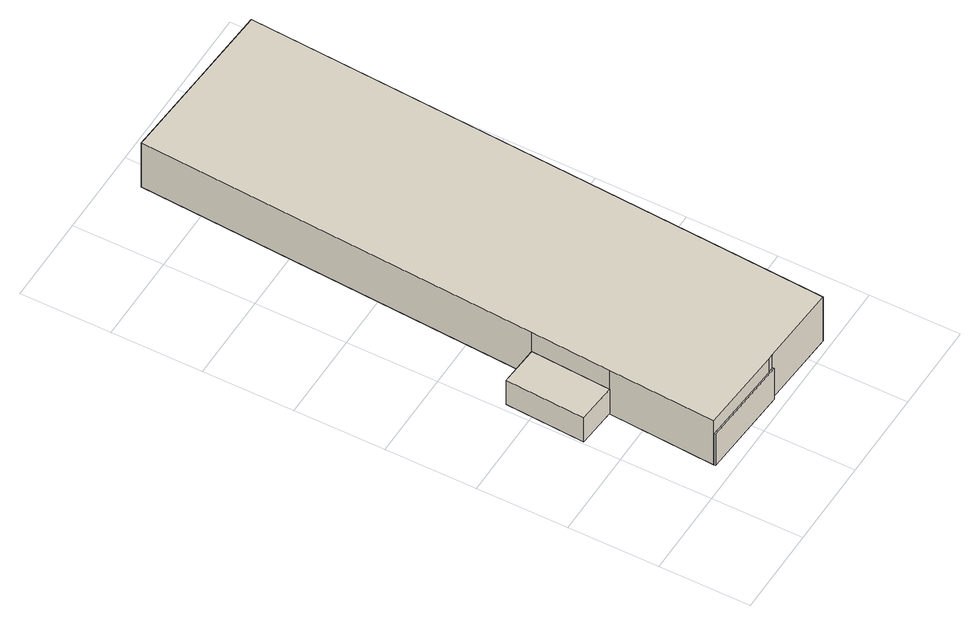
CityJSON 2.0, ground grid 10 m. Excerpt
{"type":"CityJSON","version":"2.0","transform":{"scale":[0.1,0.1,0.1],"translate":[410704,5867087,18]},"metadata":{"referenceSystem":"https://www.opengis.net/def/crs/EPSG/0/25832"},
"CityObjects":{
"building1":{"type":"Building","attributes":{"Gemeindeschluessel":"03454033","AbsoluteHoehe":"18.552","MittlereTraufHoehe":"21.436","Firsthoehe":"22.54","function":"51009_1610","roofType":"3100","measuredHeight":3.99},"address":[{"country":"Germany","locality":"Lorup"}],"geometry":[{"type":"MultiSurface","lod":"1","boundaries":[[[0,1,2,3]],[[4,5,6,7]],[[4,7,3,2]],[[5,4,2,1]],[[6,5,1,0]],[[7,6,0,3]]]}]},
"building2":{"type":"Building","attributes":{"Gemeindeschluessel":"03454033","AbsoluteHoehe":"18.457","MittlereTraufHoehe":"24.081","Firsthoehe":"26.446","function":"31001_2720","roofType":"3100","measuredHeight":7.99},"address":[{"country":"Germany","locality":"Lorup"}],"children":["building2-1"],"geometry":[{"type":"MultiSurface","lod":"1","boundaries":[[[8,9,10,11,12,13,14,15,16]],[[17,18,19,20,21,22,23,24,25]],[[15,26,27,16]],[[18,17,15,14]],[[19,18,14,13]],[[20,19,13,12]],[[21,20,12,11]],[[22,21,11,10]],[[23,22,10,9]],[[24,23,9,8]],[[16,27,28,8]],[[26,17,25,27]],[[25,24,28,27]]]}]},
"building2-1":{"type":"BuildingPart","attributes":{"AbsoluteHoehe":"18.457","MittlereTraufHoehe":"22.939","Firsthoehe":"22.939","roofType":"1000","measuredHeight":4.48},"parents":["building2"],"geometry":[{"type":"MultiSurface","lod":"1","boundaries":[[[29,28,26,30]],[[17,24,31,32]],[[17,32,30,26]],[[31,24,28,29]],[[32,31,29,30]],[[27,25,17,26]],[[28,24,25,27]]]}]}
},
"vertices":[
[7,229,40],[2,141,40],[46,138,40],[51,226,40],[46,138,6],[2,141,6],[7,229,6],[51,226,6],
[140,14,67],[228,9,67],[265,656,67],[170,662,67],[76,668,67],[51,226,67],[46,138,67],[39,20,67],[133,14,67],[39,20,5],[46,138,5],[51,226,5],[76,668,5],[170,662,5],[265,656,5],[228,9,5],[140,14,5],[133,14,5],[39,20,49],[133,14,49],[140,14,49],
[140,12,49],[39,18,49],[140,12,5],[39,18,5]
]}
